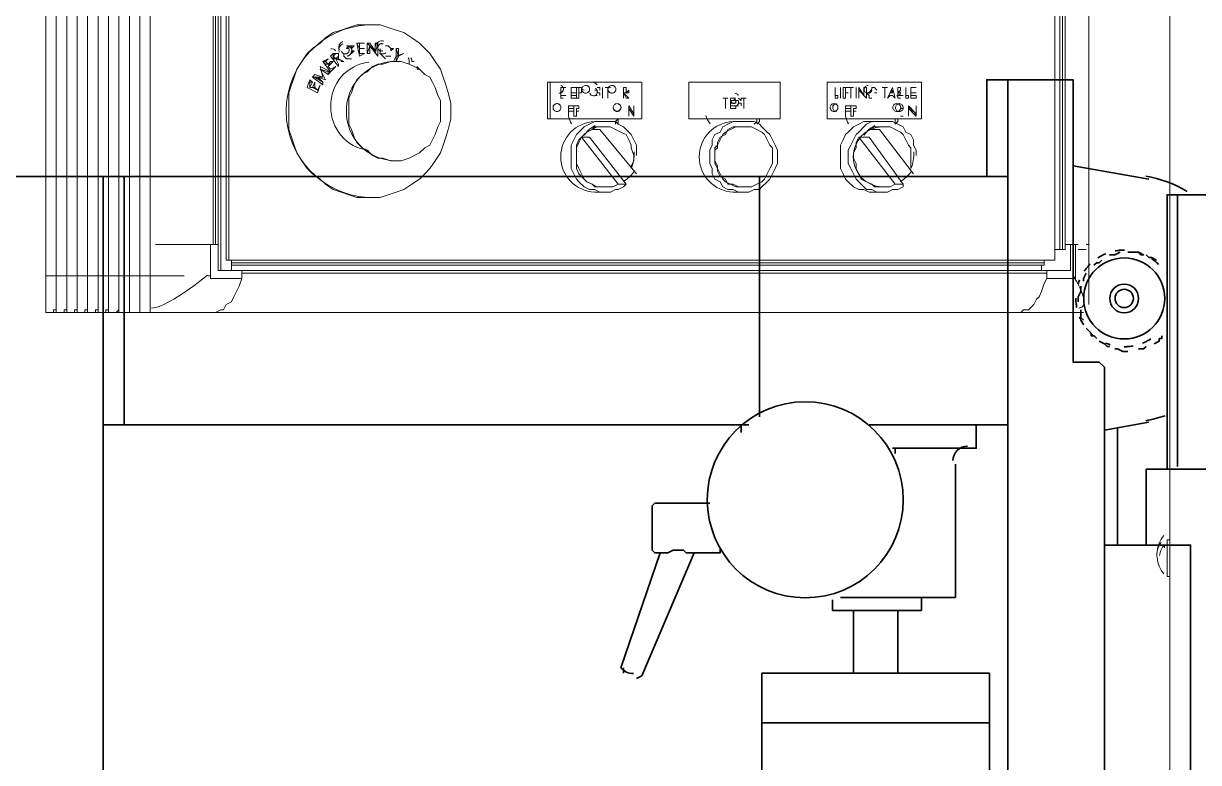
# Model space of a CAD drawing. Header units: millimetres. Extents: x 25096 to 30217, y 6541 to 10165.
# Drawn here: x 27558.5 to 27615.1, y 7006.6 to 7042.2 of the extents above; entities that cross this region are included whole.
import ezdxf

# ---------------------------------------------------------------- set-up
doc = ezdxf.new("R2010")
doc.units = ezdxf.units.MM
doc.layers.add('Equipment', color=123, linetype='Continuous')

# ---------------------------------------------------------------- blocks, each defined once
blk = doc.blocks.new('A$C970bf4b1')
at = {"layer": 'Equipment', "lineweight": 20}
for points in [[(-10795.73, 1837.48), (-10798.9, 1837.48), (-10798.9, 1811.02), (-10798.9, 1414.1), (-10798.9, 1386.58), (-10795.73, 1386.58)], [(-10376.58, 1389.75), (-10376.58, 1414.1), (-10376.58, 1811.02), (-10376.58, 1834.3)], [(-10724.81, 1814.19), (-10725.87, 1814.19), (-10725.87, 1407.75), (-10724.81, 1407.75)], [(-10798.9, 1812.08), (-10795.73, 1812.08), (-10794.67, 1812.08), (-10791.49, 1812.08), (-10790.43, 1812.08), (-10786.2, 1812.08), (-10781.97, 1812.08), (-10777.73, 1812.08), (-10773.5, 1812.08), (-10769.26, 1812.08), (-10765.03, 1812.08), (-10760.8, 1812.08), (-10756.56, 1812.08), (-10756.56, 1401.4), (-10755.5, 1401.4), (-10742.8, 1401.4)], [(-10794.67, 1812.08), (-10794.67, 1401.4), (-10791.49, 1401.4), (-10790.43, 1401.4)], [(-10790.43, 1812.08), (-10790.43, 1401.4), (-10786.2, 1401.4)], [(-10786.2, 1812.08), (-10786.2, 1401.4), (-10781.97, 1401.4)], [(-10781.97, 1812.08), (-10781.97, 1401.4), (-10777.73, 1401.4)], [(-10777.73, 1812.08), (-10777.73, 1401.4), (-10773.5, 1401.4)], [(-10773.5, 1812.08), (-10773.5, 1401.4), (-10769.26, 1401.4)], [(-10769.26, 1812.08), (-10769.26, 1401.4), (-10765.03, 1401.4)], [(-10765.03, 1812.08), (-10765.03, 1401.4), (-10760.8, 1401.4)], [(-10760.8, 1812.08), (-10760.8, 1401.4), (-10756.56, 1401.4)], [(-10730.1, 1414.1), (-10730.1, 1811.02), (-10730.1, 1414.1), (-10730.1, 1811.02)], [(-10727.98, 1403.51), (-10727.98, 1812.08), (-10729.04, 1812.08), (-10729.04, 1403.51)], [(-10388.22, 1812.08), (-10388.22, 1411.98), (-10388.22, 1812.08)], [(-10383.99, 1414.1), (-10386.1, 1414.1), (-10386.1, 1811.02), (-10383.99, 1811.02)], [(-10343.76, 1622.61), (-10343.76, 1136.78), (-10332.12, 1136.78), (-10327.89, 1136.78), (-9889.69, 1136.78)], [(-10677.18, 1494.54), (-10675.06, 1494.54), (-10674, 1494.54), (-10675.06, 1493.48), (-10676.12, 1494.54), (-10676.12, 1493.48), (-10677.18, 1493.48), (-10676.12, 1494.54), (-10675.06, 1494.54), (-10674, 1494.54)], [(-10676.12, 1494.54), (-10676.12, 1494.54)], [(-10669.77, 1493.48), (-10671.89, 1493.48), (-10672.94, 1495.6), (-10671.89, 1495.6)], [(-10670.83, 1495.6), (-10669.77, 1495.6), (-10672.94, 1495.6)], [(-10665.54, 1492.42), (-10668.71, 1495.6), (-10667.65, 1495.6)], [(-10667.65, 1494.54), (-10668.71, 1491.36)], [(-10665.54, 1495.6), (-10664.48, 1495.6), (-10665.54, 1491.36)], [(-10664.48, 1495.6), (-10664.48, 1495.6)], [(-10661.3, 1494.54), (-10661.3, 1494.54)], [(-10658.13, 1493.48), (-10659.18, 1493.48), (-10660.24, 1494.54), (-10661.3, 1494.54)], [(-10684.59, 1489.25), (-10686.7, 1488.19), (-10685.65, 1488.19)], [(-10684.59, 1489.25), (-10684.59, 1489.25)], [(-10680.35, 1489.25), (-10681.41, 1489.25), (-10680.35, 1490.31), (-10680.35, 1491.36), (-10680.35, 1490.31), (-10680.35, 1489.25), (-10678.24, 1488.19), (-10681.41, 1489.25), (-10680.35, 1487.13), (-10680.35, 1486.07), (-10683.53, 1490.31), (-10682.47, 1491.36), (-10681.41, 1491.36), (-10682.47, 1490.31), (-10682.47, 1491.36), (-10681.41, 1491.36), (-10680.35, 1491.36), (-10680.35, 1490.31), (-10681.41, 1489.25), (-10682.47, 1490.31), (-10682.47, 1489.25), (-10681.41, 1489.25), (-10680.35, 1487.13)], [(-10681.41, 1491.36), (-10681.41, 1491.36)], [(-10681.41, 1491.36), (-10681.41, 1491.36)], [(-10679.3, 1488.19), (-10678.24, 1488.19), (-10681.41, 1489.25)], [(-10680.35, 1491.36), (-10680.35, 1491.36)], [(-10678.24, 1491.36), (-10678.24, 1491.36)], [(-10676.12, 1490.31), (-10676.12, 1490.31)], [(-10674, 1492.42), (-10675.06, 1491.36)], [(-10674, 1492.42), (-10674, 1492.42)], [(-10671.89, 1491.36), (-10671.89, 1493.48)], [(-10669.77, 1491.36), (-10671.89, 1490.31)], [(-10669.77, 1493.48), (-10669.77, 1493.48)], [(-10669.77, 1491.36), (-10669.77, 1491.36)], [(-10661.3, 1489.25), (-10662.36, 1490.31), (-10663.42, 1491.36), (-10663.42, 1492.42), (-10663.42, 1493.48)], [(-10661.3, 1490.31), (-10661.3, 1490.31)], [(-10661.3, 1490.31), (-10661.3, 1490.31)], [(-10659.18, 1493.48), (-10659.18, 1493.48)], [(-10659.18, 1490.31), (-10659.18, 1490.31)], [(-10653.89, 1491.36), (-10657.07, 1490.31)], [(-10685.65, 1480.78), (-10687.76, 1485.01), (-10684.59, 1483.96), (-10683.53, 1483.96), (-10681.41, 1486.07)], [(-10687.76, 1485.01), (-10687.76, 1485.01)], [(-10686.7, 1488.19), (-10685.65, 1487.13), (-10684.59, 1487.13)], [(-10683.53, 1485.01), (-10684.59, 1486.07), (-10683.53, 1488.19), (-10682.47, 1488.19)], [(-10683.53, 1488.19), (-10683.53, 1488.19)], [(-10680.35, 1487.13), (-10680.35, 1487.13)], [(-10658.13, 1488.19), (-10658.13, 1488.19)], [(-10650.72, 1488.19), (-10650.72, 1488.19)], [(-10650.72, 1488.19), (-10650.72, 1488.19)], [(-10650.72, 1488.19), (-10650.72, 1488.19)], [(-10650.72, 1488.19), (-10650.72, 1488.19)], [(-10649.66, 1487.13), (-10649.66, 1487.13)], [(-10646.48, 1483.96), (-10648.6, 1486.07), (-10647.54, 1485.01), (-10648.6, 1485.01)], [(-10647.54, 1485.01), (-10648.6, 1486.07)], [(-10647.54, 1485.01), (-10647.54, 1485.01)], [(-10688.82, 1476.55), (-10690.94, 1477.61), (-10692, 1477.61), (-10692, 1479.72), (-10690.94, 1479.72)], [(-10692, 1479.72), (-10692, 1479.72)], [(-10686.7, 1481.84), (-10690.94, 1481.84)], [(-10689.88, 1479.72), (-10690.94, 1477.61), (-10689.88, 1477.61)], [(-10686.7, 1478.66), (-10686.7, 1479.72), (-10689.88, 1481.84), (-10688.82, 1481.84)], [(-10689.88, 1479.72), (-10689.88, 1479.72)], [(-10685.65, 1480.78), (-10685.65, 1480.78)], [(-10684.59, 1483.96), (-10684.59, 1482.9)], [(-10646.48, 1483.96), (-10646.48, 1483.96)], [(-10594.62, 1464.9), (-10557.57, 1464.9), (-10557.57, 1479.72), (-10594.62, 1479.72)], [(-10538.52, 1464.9), (-10538.52, 1479.72), (-10538.52, 1464.9)], [(-10538.52, 1479.72), (-10538.52, 1479.72)], [(-10538.52, 1464.9), (-10501.47, 1464.9), (-10501.47, 1479.72), (-10538.52, 1479.72)], [(-10482.42, 1464.9), (-10482.42, 1479.72), (-10482.42, 1464.9)], [(-10482.42, 1464.9), (-10444.32, 1464.9), (-10444.32, 1479.72), (-10482.42, 1479.72)], [(-10688.82, 1475.49), (-10687.76, 1478.66)], [(-10687.76, 1478.66), (-10687.76, 1478.66)], [(-10589.33, 1473.37), (-10590.38, 1473.37), (-10590.38, 1477.61), (-10589.33, 1477.61), (-10588.27, 1477.61), (-10589.33, 1477.61), (-10590.38, 1477.61)], [(-10590.38, 1474.43), (-10590.38, 1477.61), (-10590.38, 1474.43)], [(-10588.27, 1477.61), (-10588.27, 1477.61)], [(-10587.21, 1475.49), (-10587.21, 1475.49)], [(-10586.15, 1477.61), (-10586.15, 1475.49), (-10586.15, 1474.43)], [(-10586.15, 1475.49), (-10586.15, 1475.49)], [(-10582.98, 1475.49), (-10581.92, 1475.49), (-10582.98, 1475.49), (-10582.98, 1473.37), (-10584.03, 1473.37), (-10584.03, 1477.61), (-10582.98, 1477.61), (-10581.92, 1477.61), (-10582.98, 1477.61), (-10581.92, 1477.61), (-10581.92, 1476.55), (-10581.92, 1475.49), (-10582.98, 1475.49), (-10582.98, 1477.61), (-10582.98, 1475.49), (-10582.98, 1473.37)], [(-10584.03, 1477.61), (-10584.03, 1477.61)], [(-10584.03, 1475.49), (-10584.03, 1475.49)], [(-10582.98, 1475.49), (-10582.98, 1475.49)], [(-10582.98, 1475.49), (-10582.98, 1475.49)], [(-10581.92, 1477.61), (-10581.92, 1477.61)], [(-10581.92, 1476.55), (-10581.92, 1476.55)], [(-10581.92, 1476.55), (-10581.92, 1476.55)], [(-10580.86, 1475.49), (-10580.86, 1475.49)], [(-10578.74, 1477.61), (-10578.74, 1477.61)], [(-10576.62, 1476.55), (-10575.57, 1476.55), (-10575.57, 1475.49), (-10574.51, 1475.49), (-10574.51, 1474.43)], [(-10576.62, 1475.49), (-10576.62, 1475.49)], [(-10574.51, 1476.55), (-10574.51, 1477.61), (-10575.57, 1477.61)], [(-10575.57, 1477.61), (-10575.57, 1477.61)], [(-10575.57, 1476.55), (-10575.57, 1476.55)], [(-10574.51, 1476.55), (-10574.51, 1476.55)], [(-10574.51, 1476.55), (-10574.51, 1476.55)], [(-10573.45, 1477.61), (-10573.45, 1473.37), (-10573.45, 1477.61)], [(-10573.45, 1477.61), (-10573.45, 1473.37)], [(-10570.27, 1477.61), (-10570.27, 1477.61)], [(-10570.27, 1475.49), (-10570.27, 1475.49)], [(-10568.16, 1477.61), (-10568.16, 1477.61)], [(-10566.04, 1475.49), (-10566.04, 1475.49)], [(-10562.86, 1473.37), (-10564.98, 1475.49), (-10563.92, 1475.49), (-10562.86, 1476.55), (-10562.86, 1475.49), (-10563.92, 1475.49), (-10564.98, 1475.49), (-10562.86, 1473.37), (-10563.92, 1473.37), (-10564.98, 1475.49), (-10564.98, 1473.37), (-10564.98, 1477.61), (-10563.92, 1477.61), (-10564.98, 1477.61), (-10563.92, 1477.61), (-10563.92, 1476.55), (-10563.92, 1475.49), (-10564.98, 1475.49), (-10564.98, 1477.61), (-10564.98, 1475.49), (-10564.98, 1473.37)], [(-10564.98, 1475.49), (-10564.98, 1475.49)], [(-10564.98, 1475.49), (-10564.98, 1475.49)], [(-10563.92, 1477.61), (-10563.92, 1477.61)], [(-10563.92, 1476.55), (-10563.92, 1476.55)], [(-10563.92, 1476.55), (-10563.92, 1476.55)], [(-10562.86, 1476.55), (-10562.86, 1476.55)], [(-10479.25, 1474.43), (-10479.25, 1477.61)], [(-10477.13, 1477.61), (-10477.13, 1473.37), (-10477.13, 1477.61)], [(-10477.13, 1477.61), (-10477.13, 1473.37)], [(-10475.01, 1477.61), (-10475.01, 1475.49), (-10475.01, 1473.37)], [(-10475.01, 1477.61), (-10475.01, 1477.61)], [(-10475.01, 1475.49), (-10475.01, 1475.49)], [(-10473.95, 1477.61), (-10473.95, 1477.61)], [(-10473.95, 1475.49), (-10473.95, 1475.49)], [(-10472.9, 1477.61), (-10472.9, 1473.37)], [(-10471.84, 1477.61), (-10471.84, 1477.61)], [(-10470.78, 1477.61), (-10470.78, 1473.37), (-10470.78, 1477.61)], [(-10470.78, 1477.61), (-10470.78, 1473.37)], [(-10467.6, 1474.43), (-10469.72, 1477.61)], [(-10469.72, 1476.55), (-10469.72, 1473.37)], [(-10466.55, 1477.61), (-10466.55, 1473.37)], [(-10465.49, 1475.49), (-10465.49, 1475.49)], [(-10464.43, 1477.61), (-10464.43, 1477.61)], [(-10463.37, 1475.49), (-10462.31, 1475.49), (-10463.37, 1475.49)], [(-10462.31, 1476.55), (-10462.31, 1476.55)], [(-10459.14, 1477.61), (-10459.14, 1473.37)], [(-10458.08, 1477.61), (-10458.08, 1477.61)], [(-10457.02, 1475.49), (-10455.96, 1476.55), (-10457.02, 1475.49), (-10455.96, 1475.49), (-10455.96, 1476.55)], [(-10455.96, 1477.61), (-10454.9, 1473.37)], [(-10452.79, 1473.37), (-10453.84, 1473.37), (-10453.84, 1477.61), (-10452.79, 1477.61)], [(-10453.84, 1477.61), (-10453.84, 1477.61)], [(-10453.84, 1474.43), (-10453.84, 1475.49), (-10453.84, 1474.43)], [(-10452.79, 1476.55), (-10452.79, 1476.55)], [(-10452.79, 1476.55), (-10452.79, 1476.55)], [(-10452.79, 1475.49), (-10452.79, 1475.49)], [(-10451.73, 1476.55), (-10451.73, 1476.55)], [(-10450.67, 1474.43), (-10450.67, 1477.61)], [(-10448.55, 1474.43), (-10448.55, 1475.49), (-10448.55, 1477.61)], [(-10448.55, 1475.49), (-10448.55, 1475.49)], [(-10446.43, 1477.61), (-10446.43, 1477.61)], [(-10446.43, 1475.49), (-10446.43, 1475.49)], [(-10590.38, 1474.43), (-10589.33, 1474.43), (-10588.27, 1474.43)], [(-10585.09, 1470.2), (-10585.09, 1469.14)], [(-10584.03, 1474.43), (-10584.03, 1473.37)], [(-10582.98, 1470.2), (-10582.98, 1469.14)], [(-10578.74, 1474.43), (-10578.74, 1474.43)], [(-10574.51, 1474.43), (-10574.51, 1474.43)], [(-10573.45, 1473.37), (-10573.45, 1473.37)], [(-10568.16, 1474.43), (-10568.16, 1474.43)], [(-10560.75, 1467.02), (-10562.86, 1470.2)], [(-10560.75, 1470.2), (-10560.75, 1465.96)], [(-10523.7, 1473.37), (-10523.7, 1469.14)], [(-10522.64, 1473.37), (-10522.64, 1473.37)], [(-10521.59, 1471.25), (-10521.59, 1470.2)], [(-10519.47, 1473.37), (-10519.47, 1473.37)], [(-10519.47, 1472.31), (-10519.47, 1472.31)], [(-10517.35, 1472.31), (-10517.35, 1473.37), (-10517.35, 1472.31), (-10518.41, 1473.37)], [(-10518.41, 1473.37), (-10518.41, 1473.37)], [(-10518.41, 1472.31), (-10518.41, 1472.31)], [(-10518.41, 1472.31), (-10518.41, 1472.31)], [(-10518.41, 1472.31), (-10518.41, 1472.31)], [(-10518.41, 1472.31), (-10518.41, 1472.31)], [(-10517.35, 1473.37), (-10517.35, 1473.37)], [(-10517.35, 1470.2), (-10517.35, 1470.2)], [(-10516.29, 1473.37), (-10516.29, 1469.14)], [(-10515.23, 1473.37), (-10515.23, 1473.37)], [(-10478.19, 1474.43), (-10478.19, 1473.37)], [(-10477.13, 1473.37), (-10477.13, 1473.37)], [(-10472.9, 1470.2), (-10472.9, 1469.14)], [(-10470.78, 1473.37), (-10470.78, 1473.37)], [(-10470.78, 1470.2), (-10470.78, 1469.14)], [(-10464.43, 1474.43), (-10464.43, 1474.43)], [(-10457.02, 1474.43), (-10458.08, 1473.37)], [(-10452.79, 1474.43), (-10452.79, 1474.43)], [(-10452.79, 1474.43), (-10452.79, 1474.43)], [(-10451.73, 1474.43), (-10451.73, 1474.43)], [(-10449.61, 1474.43), (-10449.61, 1473.37)], [(-10449.61, 1470.2), (-10447.49, 1467.02), (-10446.43, 1467.02)], [(-10446.43, 1474.43), (-10446.43, 1473.37)], [(-10446.43, 1470.2), (-10446.43, 1465.96)], [(-10591.44, 1468.08), (-10591.44, 1468.08)], [(-10590.38, 1469.14), (-10590.38, 1469.14)], [(-10590.38, 1465.96), (-10590.38, 1465.96)], [(-10588.27, 1468.08), (-10588.27, 1468.08)], [(-10587.21, 1469.14), (-10587.21, 1469.14)], [(-10587.21, 1468.08), (-10587.21, 1468.08)], [(-10587.21, 1465.96), (-10587.21, 1465.96)], [(-10585.09, 1468.08), (-10585.09, 1468.08)], [(-10584.03, 1469.14), (-10584.03, 1468.08), (-10584.03, 1465.96)], [(-10582.98, 1468.08), (-10582.98, 1468.08)], [(-10566.04, 1469.14), (-10566.04, 1469.14)], [(-10566.04, 1465.96), (-10566.04, 1465.96)], [(-10563.92, 1468.08), (-10563.92, 1468.08)], [(-10562.86, 1469.14), (-10562.86, 1465.96)], [(-10479.25, 1468.08), (-10479.25, 1468.08)], [(-10478.19, 1469.14), (-10478.19, 1469.14)], [(-10478.19, 1465.96), (-10478.19, 1465.96)], [(-10476.07, 1468.08), (-10476.07, 1468.08)], [(-10475.01, 1468.08), (-10475.01, 1468.08)], [(-10475.01, 1465.96), (-10475.01, 1465.96)], [(-10472.9, 1468.08), (-10472.9, 1468.08)], [(-10471.84, 1465.96), (-10471.84, 1468.08), (-10471.84, 1469.14)], [(-10471.84, 1468.08), (-10471.84, 1468.08)], [(-10470.78, 1468.08), (-10470.78, 1468.08)], [(-10453.84, 1468.08), (-10453.84, 1468.08)], [(-10452.79, 1465.96), (-10451.73, 1465.96)], [(-10450.67, 1468.08), (-10450.67, 1468.08)], [(-10449.61, 1469.14), (-10449.61, 1465.96)], [(-10563.92, 1438.44), (-10564.98, 1437.38), (-10567.1, 1436.33), (-10568.16, 1436.33), (-10570.27, 1435.27), (-10572.39, 1435.27), (-10574.51, 1435.27), (-10576.62, 1436.33), (-10578.74, 1436.33), (-10580.86, 1437.38), (-10582.98, 1439.5), (-10584.03, 1440.56), (-10585.09, 1442.68), (-10586.15, 1444.79), (-10586.15, 1446.91), (-10586.15, 1450.09), (-10586.15, 1452.2), (-10586.15, 1454.32), (-10585.09, 1456.44), (-10584.03, 1458.55), (-10582.98, 1459.61), (-10580.86, 1461.73), (-10578.74, 1462.79), (-10576.62, 1463.85), (-10574.51, 1463.85), (-10572.39, 1463.85), (-10570.27, 1463.85), (-10568.16, 1463.85), (-10567.1, 1462.79), (-10564.98, 1461.73), (-10562.86, 1459.61), (-10561.81, 1458.55), (-10560.75, 1456.44), (-10559.69, 1454.32), (-10559.69, 1452.2), (-10559.69, 1450.09)], [(-10572.39, 1437.38), (-10574.51, 1437.38), (-10576.62, 1437.38), (-10577.68, 1438.44), (-10579.8, 1439.5), (-10580.86, 1440.56), (-10582.98, 1442.68), (-10584.03, 1444.79), (-10584.03, 1446.91), (-10584.03, 1449.03), (-10584.03, 1451.14), (-10584.03, 1453.26), (-10584.03, 1454.32), (-10582.98, 1456.44), (-10580.86, 1458.55), (-10579.8, 1459.61), (-10577.68, 1460.67), (-10576.62, 1461.73), (-10574.51, 1461.73), (-10572.39, 1461.73)], [(-10572.39, 1461.73), (-10572.39, 1461.73)], [(-10567.1, 1462.79), (-10567.1, 1463.85), (-10567.1, 1464.9), (-10568.16, 1463.85), (-10568.16, 1462.79)], [(-10516.29, 1437.38), (-10518.41, 1437.38), (-10519.47, 1437.38), (-10521.59, 1438.44), (-10523.7, 1439.5), (-10524.76, 1440.56), (-10525.82, 1442.68), (-10526.88, 1444.79), (-10527.94, 1446.91), (-10527.94, 1449.03), (-10527.94, 1451.14), (-10527.94, 1453.26), (-10526.88, 1454.32), (-10525.82, 1456.44), (-10524.76, 1458.55), (-10523.7, 1459.61), (-10521.59, 1460.67), (-10519.47, 1461.73), (-10518.41, 1461.73), (-10516.29, 1461.73)], [(-10516.29, 1461.73), (-10516.29, 1461.73)], [(-10512.06, 1462.79), (-10511, 1463.85), (-10511, 1464.9)], [(-10511, 1462.79), (-10509.94, 1463.85), (-10509.94, 1464.9)], [(-10460.19, 1463.85), (-10463.37, 1463.85), (-10465.49, 1463.85), (-10467.6, 1463.85), (-10469.72, 1462.79), (-10471.84, 1461.73), (-10473.95, 1459.61), (-10475.01, 1458.55), (-10476.07, 1456.44), (-10477.13, 1454.32), (-10477.13, 1452.2), (-10477.13, 1450.09), (-10477.13, 1446.91), (-10477.13, 1444.79), (-10476.07, 1442.68), (-10475.01, 1440.56), (-10473.95, 1439.5), (-10471.84, 1437.38), (-10469.72, 1436.33), (-10467.6, 1436.33), (-10465.49, 1435.27), (-10463.37, 1435.27), (-10460.19, 1435.27)], [(-10451.73, 1438.44), (-10451.73, 1437.38), (-10453.84, 1436.33), (-10455.96, 1436.33), (-10458.08, 1435.27), (-10460.19, 1435.27), (-10462.31, 1435.27), (-10464.43, 1436.33), (-10466.55, 1436.33), (-10467.6, 1437.38), (-10469.72, 1439.5), (-10470.78, 1440.56), (-10471.84, 1442.68), (-10472.9, 1444.79), (-10473.95, 1446.91), (-10473.95, 1450.09), (-10473.95, 1452.2), (-10472.9, 1454.32), (-10471.84, 1456.44), (-10470.78, 1458.55), (-10469.72, 1459.61), (-10467.6, 1461.73), (-10466.55, 1462.79), (-10464.43, 1463.85), (-10462.31, 1463.85), (-10460.19, 1463.85), (-10458.08, 1463.85), (-10455.96, 1463.85), (-10453.84, 1462.79), (-10451.73, 1461.73), (-10450.67, 1459.61), (-10448.55, 1458.55), (-10447.49, 1456.44), (-10447.49, 1454.32), (-10446.43, 1452.2), (-10446.43, 1450.09)], [(-10460.19, 1461.73), (-10460.19, 1461.73)], [(-10454.9, 1464.9), (-10454.9, 1463.85), (-10454.9, 1462.79), (-10453.84, 1463.85), (-10453.84, 1464.9)], [(-10581.92, 1457.49), (-10567.1, 1438.44)], [(-10469.72, 1457.49), (-10454.9, 1438.44)], [(-10658.13, 1447.97), (-10658.13, 1447.97)], [(-10572.39, 1437.38), (-10572.39, 1437.38)], [(-10516.29, 1437.38), (-10516.29, 1437.38)], [(-10460.19, 1437.38), (-10460.19, 1437.38)], [(-10794.67, 1414.1), (-10794.67, 1386.58), (-10791.49, 1386.58)], [(-10794.67, 1414.1), (-10794.67, 1414.1)], [(-10794.67, 1414.1), (-10794.67, 1414.1)], [(-10790.43, 1414.1), (-10790.43, 1386.58), (-10787.26, 1386.58)], [(-10790.43, 1414.1), (-10790.43, 1414.1)], [(-10790.43, 1414.1), (-10790.43, 1414.1)], [(-10786.2, 1414.1), (-10786.2, 1386.58), (-10783.02, 1386.58)], [(-10786.2, 1414.1), (-10786.2, 1414.1)], [(-10786.2, 1414.1), (-10786.2, 1414.1)], [(-10781.97, 1414.1), (-10781.97, 1386.58), (-10778.79, 1386.58)], [(-10781.97, 1414.1), (-10781.97, 1414.1)], [(-10781.97, 1414.1), (-10781.97, 1414.1)], [(-10777.73, 1414.1), (-10777.73, 1386.58), (-10774.56, 1386.58)], [(-10777.73, 1414.1), (-10777.73, 1414.1)], [(-10777.73, 1414.1), (-10777.73, 1414.1)], [(-10773.5, 1414.1), (-10773.5, 1386.58), (-10770.32, 1386.58)], [(-10773.5, 1414.1), (-10773.5, 1414.1)], [(-10773.5, 1414.1), (-10773.5, 1414.1)], [(-10769.26, 1414.1), (-10769.26, 1386.58), (-10765.03, 1386.58), (-10765.03, 1387.64)], [(-10769.26, 1414.1), (-10769.26, 1414.1)], [(-10769.26, 1414.1), (-10769.26, 1414.1)], [(-10765.03, 1414.1), (-10765.03, 1386.58), (-10760.8, 1386.58), (-10760.8, 1387.64)], [(-10765.03, 1414.1), (-10765.03, 1414.1)], [(-10765.03, 1414.1), (-10765.03, 1414.1)], [(-10760.8, 1414.1), (-10760.8, 1386.58), (-10756.56, 1386.58), (-10756.56, 1387.64)], [(-10760.8, 1414.1), (-10760.8, 1414.1)], [(-10760.8, 1414.1), (-10760.8, 1414.1)], [(-10756.56, 1414.1), (-10756.56, 1386.58), (-10754.45, 1386.58), (-10731.16, 1386.58)], [(-10756.56, 1414.1), (-10756.56, 1414.1)], [(-10756.56, 1414.1), (-10756.56, 1414.1)], [(-10754.45, 1414.1), (-10732.22, 1414.1), (-10732.22, 1400.34), (-10719.52, 1400.34), (-10720.57, 1397.16), (-10721.63, 1395.05), (-10722.69, 1392.93), (-10723.75, 1390.81), (-10725.87, 1389.75), (-10726.93, 1387.64), (-10727.98, 1387.64), (-10730.1, 1386.58), (-10754.45, 1386.58)], [(-10719.52, 1400.34), (-10719.52, 1403.51), (-10729.04, 1403.51), (-10729.04, 1414.1), (-10732.22, 1414.1)], [(-10393.51, 1400.34), (-10381.87, 1400.34), (-10381.87, 1414.1), (-10383.99, 1414.1), (-10383.99, 1403.51), (-10393.51, 1403.51)], [(-10387.16, 1414.1), (-10387.16, 1414.1)], [(-10381.87, 1414.1), (-10380.81, 1414.1)], [(-10377.64, 1414.1), (-10376.58, 1414.1)], [(-10390.34, 1411.98), (-10390.34, 1411.98)], [(-10388.22, 1411.98), (-10389.28, 1411.98), (-10390.34, 1411.98)], [(-10390.34, 1411.98), (-10390.34, 1411.98)], [(-10389.28, 1411.98), (-10389.28, 1411.98)], [(-10389.28, 1411.98), (-10389.28, 1411.98)], [(-10388.22, 1411.98), (-10388.22, 1411.98)], [(-10388.22, 1411.98), (-10388.22, 1411.98)], [(-10387.16, 1411.98), (-10387.16, 1411.98)], [(-10387.16, 1411.98), (-10387.16, 1411.98)], [(-10387.16, 1411.98), (-10387.16, 1411.98)], [(-10387.16, 1411.98), (-10387.16, 1411.98)], [(-10387.16, 1411.98), (-10387.16, 1411.98)], [(-10387.16, 1411.98), (-10387.16, 1411.98)], [(-10387.16, 1411.98), (-10387.16, 1411.98)], [(-10386.1, 1411.98), (-10386.1, 1411.98)], [(-10386.1, 1411.98), (-10386.1, 1411.98)], [(-10380.81, 1411.98), (-10380.81, 1411.98)], [(-10377.64, 1411.98), (-10380.81, 1411.98)], [(-10394.57, 1403.51), (-10723.75, 1403.51), (-10723.75, 1407.75), (-10723.75, 1406.69), (-10723.75, 1405.63), (-10394.57, 1405.63), (-10723.75, 1405.63)], [(-10394.57, 1405.63), (-10394.57, 1406.69), (-10723.75, 1406.69)], [(-10723.75, 1405.63), (-10723.75, 1405.63)], [(-10723.75, 1403.51), (-10395.63, 1403.51), (-10395.63, 1405.63)], [(-10394.57, 1406.69), (-10394.57, 1407.75)], [(-10394.57, 1407.75), (-10394.57, 1407.75)], [(-10394.57, 1406.69), (-10394.57, 1406.69)], [(-10394.57, 1405.63), (-10394.57, 1405.63)], [(-10394.57, 1405.63), (-10394.57, 1405.63)], [(-10798.9, 1401.4), (-10795.73, 1401.4), (-10794.67, 1401.4)], [(-10798.9, 1401.4), (-10798.9, 1401.4)], [(-10795.73, 1401.4), (-10795.73, 1401.4)], [(-10794.67, 1401.4), (-10794.67, 1401.4)], [(-10794.67, 1401.4), (-10794.67, 1401.4)], [(-10794.67, 1401.4), (-10794.67, 1401.4)], [(-10790.43, 1401.4), (-10790.43, 1401.4)], [(-10790.43, 1401.4), (-10790.43, 1401.4)], [(-10790.43, 1401.4), (-10790.43, 1401.4)], [(-10790.43, 1401.4), (-10790.43, 1401.4)], [(-10786.2, 1401.4), (-10786.2, 1401.4)], [(-10786.2, 1401.4), (-10786.2, 1401.4)], [(-10786.2, 1401.4), (-10786.2, 1401.4)], [(-10786.2, 1401.4), (-10786.2, 1401.4)], [(-10786.2, 1401.4), (-10786.2, 1401.4)], [(-10781.97, 1401.4), (-10781.97, 1401.4)], [(-10781.97, 1401.4), (-10781.97, 1401.4)], [(-10781.97, 1401.4), (-10781.97, 1401.4)], [(-10781.97, 1401.4), (-10781.97, 1401.4)], [(-10781.97, 1401.4), (-10781.97, 1401.4)], [(-10777.73, 1401.4), (-10777.73, 1401.4)], [(-10777.73, 1401.4), (-10777.73, 1401.4)], [(-10777.73, 1401.4), (-10777.73, 1401.4)], [(-10777.73, 1401.4), (-10777.73, 1401.4)], [(-10777.73, 1401.4), (-10777.73, 1401.4)], [(-10773.5, 1401.4), (-10773.5, 1401.4)], [(-10773.5, 1401.4), (-10773.5, 1401.4)], [(-10773.5, 1401.4), (-10773.5, 1401.4)], [(-10773.5, 1401.4), (-10773.5, 1401.4)], [(-10773.5, 1401.4), (-10773.5, 1401.4)], [(-10769.26, 1401.4), (-10769.26, 1401.4)], [(-10769.26, 1401.4), (-10769.26, 1401.4)], [(-10769.26, 1401.4), (-10769.26, 1401.4)], [(-10769.26, 1401.4), (-10769.26, 1401.4)], [(-10769.26, 1401.4), (-10769.26, 1401.4)], [(-10765.03, 1401.4), (-10765.03, 1401.4)], [(-10765.03, 1401.4), (-10765.03, 1401.4)], [(-10765.03, 1401.4), (-10765.03, 1401.4)], [(-10765.03, 1401.4), (-10765.03, 1401.4)], [(-10765.03, 1401.4), (-10765.03, 1401.4)], [(-10760.8, 1401.4), (-10760.8, 1401.4)], [(-10760.8, 1401.4), (-10760.8, 1401.4)], [(-10760.8, 1401.4), (-10760.8, 1401.4)], [(-10760.8, 1401.4), (-10760.8, 1401.4)], [(-10760.8, 1401.4), (-10760.8, 1401.4)], [(-10756.56, 1401.4), (-10756.56, 1401.4)], [(-10756.56, 1401.4), (-10756.56, 1401.4)], [(-10756.56, 1401.4), (-10756.56, 1401.4)], [(-10756.56, 1401.4), (-10756.56, 1401.4)], [(-10756.56, 1401.4), (-10756.56, 1401.4)], [(-10733.28, 1401.4), (-10732.22, 1401.4)], [(-10730.1, 1386.58), (-10404.1, 1386.58), (-10403.04, 1387.64), (-10400.92, 1387.64), (-10399.86, 1388.69), (-10398.8, 1389.75), (-10397.75, 1391.87), (-10396.69, 1392.93), (-10395.63, 1395.05), (-10394.57, 1398.22), (-10393.51, 1400.34), (-10393.51, 1403.51), (-10395.63, 1403.51)], [(-10723.75, 1403.51), (-10723.75, 1403.51)], [(-10723.75, 1403.51), (-10723.75, 1403.51)], [(-10395.63, 1402.45), (-10719.52, 1402.45), (-10393.51, 1402.45)], [(-10394.57, 1403.51), (-10394.57, 1403.51)], [(-10394.57, 1403.51), (-10394.57, 1403.51)], [(-10794.67, 1387.64), (-10795.73, 1387.64), (-10795.73, 1386.58), (-10794.67, 1386.58)], [(-10794.67, 1386.58), (-10794.67, 1386.58)], [(-10790.43, 1387.64), (-10791.49, 1387.64), (-10791.49, 1386.58), (-10790.43, 1386.58)], [(-10790.43, 1386.58), (-10790.43, 1386.58)], [(-10786.2, 1387.64), (-10787.26, 1387.64), (-10787.26, 1386.58), (-10786.2, 1386.58)], [(-10786.2, 1386.58), (-10786.2, 1386.58)], [(-10781.97, 1387.64), (-10783.02, 1387.64), (-10783.02, 1386.58), (-10781.97, 1386.58)], [(-10781.97, 1386.58), (-10781.97, 1386.58)], [(-10777.73, 1387.64), (-10778.79, 1387.64), (-10778.79, 1386.58), (-10777.73, 1386.58)], [(-10777.73, 1386.58), (-10777.73, 1386.58)], [(-10773.5, 1387.64), (-10774.56, 1387.64), (-10774.56, 1386.58), (-10773.5, 1386.58)], [(-10773.5, 1386.58), (-10773.5, 1386.58)], [(-10769.26, 1387.64), (-10770.32, 1386.58), (-10769.26, 1386.58)], [(-10769.26, 1386.58), (-10769.26, 1386.58)], [(-10765.03, 1386.58), (-10765.03, 1386.58)], [(-10760.8, 1386.58), (-10760.8, 1386.58)], [(-10756.56, 1386.58), (-10756.56, 1386.58)], [(-10754.45, 1386.58), (-10754.45, 1386.58)], [(-10730.1, 1386.58), (-10730.1, 1386.58)], [(-10404.1, 1386.58), (-10378.69, 1386.58)], [(-10378.69, 1386.58), (-10378.69, 1386.58)], [(-10378.69, 1386.58), (-10378.69, 1386.58)], [(-10343.76, 1294.49), (-10344.82, 1294.49), (-10344.82, 1292.38), (-10344.82, 1279.67), (-10343.76, 1279.67)]]:
    blk.add_lwpolyline(points, dxfattribs=at)
for points in [[(-10390.34, 1407.75), (-10724.81, 1407.75), (-10724.81, 1814.19), (-10390.34, 1814.19)], [(-10731.16, 1414.1), (-10731.16, 1811.02)], [(-10387.16, 1812.08), (-10386.1, 1812.08), (-10386.1, 1411.98), (-10387.16, 1411.98), (-10388.22, 1411.98), (-10388.22, 1812.08)], [(-10387.16, 1411.98), (-10387.16, 1812.08), (-10387.16, 1411.98), (-10387.16, 1812.08)], [(-10700.46, 1468.08), (-10700.46, 1471.25), (-10700.46, 1475.49), (-10699.41, 1478.66), (-10698.35, 1481.84), (-10697.29, 1485.01), (-10695.17, 1488.19), (-10693.06, 1491.36), (-10690.94, 1493.48), (-10687.76, 1495.6), (-10685.65, 1497.72), (-10682.47, 1499.83), (-10679.3, 1500.89), (-10676.12, 1501.95), (-10672.94, 1503.01), (-10669.77, 1503.01), (-10666.59, 1503.01), (-10663.42, 1503.01), (-10660.24, 1501.95), (-10657.07, 1500.89), (-10653.89, 1499.83), (-10650.72, 1497.72), (-10647.54, 1495.6), (-10645.42, 1493.48), (-10643.31, 1491.36), (-10641.19, 1488.19), (-10639.07, 1485.01), (-10638.02, 1481.84), (-10636.96, 1478.66), (-10635.9, 1475.49), (-10634.84, 1471.25), (-10634.84, 1468.08), (-10634.84, 1464.9), (-10635.9, 1460.67), (-10636.96, 1457.49), (-10638.02, 1454.32), (-10639.07, 1451.14), (-10641.19, 1447.97), (-10643.31, 1444.79), (-10645.42, 1442.68), (-10647.54, 1440.56), (-10650.72, 1438.44), (-10653.89, 1436.33), (-10657.07, 1435.27), (-10660.24, 1434.21), (-10663.42, 1433.15), (-10666.59, 1433.15), (-10669.77, 1433.15), (-10672.94, 1433.15), (-10676.12, 1434.21), (-10679.3, 1435.27), (-10682.47, 1436.33), (-10685.65, 1438.44), (-10687.76, 1440.56), (-10690.94, 1442.68), (-10693.06, 1444.79), (-10695.17, 1447.97), (-10697.29, 1451.14), (-10698.35, 1454.32), (-10699.41, 1457.49), (-10700.46, 1460.67), (-10700.46, 1464.9)], [(-10671.89, 1490.31), (-10669.77, 1491.36), (-10671.89, 1491.36), (-10671.89, 1493.48), (-10669.77, 1493.48), (-10671.89, 1493.48), (-10671.89, 1495.6), (-10669.77, 1495.6), (-10672.94, 1495.6)], [(-10667.65, 1491.36), (-10668.71, 1491.36), (-10668.71, 1495.6), (-10667.65, 1495.6), (-10665.54, 1492.42), (-10665.54, 1495.6), (-10664.48, 1495.6), (-10664.48, 1490.31), (-10667.65, 1494.54)], [(-10658.13, 1493.48), (-10659.18, 1492.42), (-10659.18, 1493.48), (-10660.24, 1494.54), (-10659.18, 1493.48)], [(-10683.53, 1483.96), (-10681.41, 1486.07), (-10683.53, 1485.01), (-10684.59, 1486.07), (-10682.47, 1488.19), (-10683.53, 1488.19), (-10684.59, 1487.13), (-10685.65, 1488.19), (-10684.59, 1489.25), (-10686.7, 1488.19)], [(-10675.06, 1491.36), (-10675.06, 1492.42), (-10674, 1492.42)], [(-10659.18, 1490.31), (-10660.24, 1490.31), (-10661.3, 1490.31), (-10660.24, 1490.31)], [(-10686.7, 1479.72), (-10686.7, 1478.66), (-10690.94, 1481.84), (-10689.88, 1482.9), (-10686.7, 1481.84), (-10687.76, 1486.07), (-10683.53, 1483.96), (-10684.59, 1482.9), (-10687.76, 1485.01), (-10685.65, 1480.78), (-10688.82, 1481.84)], [(-10676.12, 1468.08), (-10676.12, 1471.25), (-10676.12, 1473.37), (-10675.06, 1475.49), (-10674, 1478.66), (-10672.94, 1480.78), (-10670.83, 1482.9), (-10668.71, 1483.96), (-10666.59, 1486.07), (-10664.48, 1487.13), (-10662.36, 1487.13), (-10659.18, 1488.19), (-10657.07, 1488.19), (-10654.95, 1488.19), (-10651.78, 1487.13), (-10649.66, 1486.07), (-10647.54, 1485.01), (-10645.42, 1482.9), (-10643.31, 1481.84), (-10642.25, 1479.72), (-10641.19, 1477.61), (-10640.13, 1474.43), (-10639.07, 1472.31), (-10639.07, 1469.14), (-10639.07, 1467.02), (-10639.07, 1463.85), (-10640.13, 1461.73), (-10641.19, 1458.55), (-10642.25, 1456.44), (-10643.31, 1454.32), (-10645.42, 1453.26), (-10647.54, 1451.14), (-10649.66, 1450.09), (-10651.78, 1449.03), (-10654.95, 1447.97), (-10657.07, 1447.97), (-10659.18, 1447.97), (-10662.36, 1449.03), (-10664.48, 1449.03), (-10666.59, 1450.09), (-10668.71, 1452.2), (-10670.83, 1453.26), (-10672.94, 1455.38), (-10674, 1457.49), (-10675.06, 1460.67), (-10676.12, 1462.79), (-10676.12, 1465.96)], [(-10651.78, 1487.13), (-10651.78, 1488.19)], [(-10688.82, 1475.49), (-10687.76, 1478.66), (-10688.82, 1476.55), (-10689.88, 1477.61), (-10689.88, 1479.72), (-10690.94, 1477.61), (-10692, 1477.61), (-10690.94, 1479.72), (-10692, 1480.78), (-10693.06, 1477.61)], [(-10595.68, 1479.72), (-10594.62, 1479.72), (-10594.62, 1464.9), (-10595.68, 1464.9)], [(-10586.15, 1473.37), (-10586.15, 1477.61), (-10584.03, 1477.61), (-10586.15, 1477.61), (-10586.15, 1475.49), (-10584.03, 1475.49), (-10586.15, 1475.49), (-10586.15, 1474.43), (-10584.03, 1474.43), (-10584.03, 1473.37)], [(-10575.57, 1476.55), (-10575.57, 1475.49)], [(-10571.33, 1477.61), (-10571.33, 1473.37), (-10571.33, 1477.61), (-10570.27, 1477.61), (-10572.39, 1477.61)], [(-10479.25, 1473.37), (-10479.25, 1477.61), (-10479.25, 1474.43), (-10478.19, 1474.43), (-10478.19, 1473.37)], [(-10476.07, 1473.37), (-10476.07, 1477.61), (-10473.95, 1477.61), (-10475.01, 1477.61), (-10475.01, 1475.49), (-10473.95, 1475.49), (-10475.01, 1475.49), (-10475.01, 1473.37)], [(-10472.9, 1477.61), (-10472.9, 1473.37), (-10472.9, 1477.61), (-10471.84, 1477.61), (-10473.95, 1477.61)], [(-10469.72, 1473.37), (-10469.72, 1477.61), (-10467.6, 1474.43), (-10467.6, 1477.61), (-10466.55, 1477.61), (-10466.55, 1473.37), (-10469.72, 1476.55)], [(-10462.31, 1476.55), (-10463.37, 1477.61), (-10464.43, 1477.61), (-10463.37, 1477.61)], [(-10459.14, 1477.61), (-10459.14, 1473.37), (-10459.14, 1477.61), (-10458.08, 1477.61), (-10460.19, 1477.61)], [(-10455.96, 1477.61), (-10458.08, 1473.37), (-10457.02, 1474.43), (-10455.96, 1474.43), (-10454.9, 1473.37)], [(-10450.67, 1473.37), (-10450.67, 1477.61), (-10450.67, 1474.43), (-10449.61, 1474.43), (-10449.61, 1473.37)], [(-10448.55, 1473.37), (-10448.55, 1477.61), (-10446.43, 1477.61), (-10448.55, 1477.61), (-10448.55, 1475.49), (-10446.43, 1475.49), (-10448.55, 1475.49), (-10448.55, 1474.43), (-10446.43, 1474.43), (-10446.43, 1473.37)], [(-10587.21, 1470.2), (-10585.09, 1470.2), (-10585.09, 1469.14), (-10587.21, 1469.14), (-10587.21, 1468.08), (-10585.09, 1468.08), (-10587.21, 1468.08), (-10587.21, 1465.96)], [(-10585.09, 1465.96), (-10585.09, 1470.2), (-10582.98, 1470.2), (-10582.98, 1469.14), (-10584.03, 1469.14), (-10584.03, 1468.08), (-10582.98, 1468.08), (-10584.03, 1468.08), (-10584.03, 1465.96)], [(-10576.62, 1474.43), (-10575.57, 1474.43)], [(-10562.86, 1465.96), (-10562.86, 1470.2), (-10560.75, 1467.02), (-10560.75, 1470.2), (-10560.75, 1465.96), (-10562.86, 1469.14)], [(-10523.7, 1473.37), (-10523.7, 1469.14), (-10523.7, 1473.37), (-10522.64, 1473.37), (-10524.76, 1473.37)], [(-10521.59, 1469.14), (-10521.59, 1473.37), (-10519.47, 1473.37), (-10521.59, 1473.37), (-10521.59, 1472.31), (-10519.47, 1472.31), (-10519.47, 1471.25), (-10521.59, 1471.25), (-10521.59, 1470.2), (-10519.47, 1470.2), (-10519.47, 1469.14)], [(-10516.29, 1473.37), (-10516.29, 1469.14), (-10516.29, 1473.37), (-10515.23, 1473.37), (-10517.35, 1473.37)], [(-10475.01, 1470.2), (-10472.9, 1470.2), (-10472.9, 1469.14), (-10475.01, 1469.14), (-10475.01, 1468.08), (-10472.9, 1468.08), (-10475.01, 1468.08), (-10475.01, 1465.96)], [(-10472.9, 1465.96), (-10472.9, 1470.2), (-10470.78, 1470.2), (-10470.78, 1469.14), (-10471.84, 1469.14), (-10471.84, 1468.08), (-10470.78, 1468.08), (-10471.84, 1468.08), (-10471.84, 1465.96)], [(-10449.61, 1465.96), (-10449.61, 1470.2), (-10446.43, 1467.02), (-10446.43, 1470.2), (-10446.43, 1465.96), (-10449.61, 1469.14)], [(-10502.53, 1450.09), (-10502.53, 1446.91), (-10503.59, 1444.79), (-10504.65, 1442.68), (-10505.71, 1440.56), (-10506.77, 1439.5), (-10508.88, 1437.38), (-10509.94, 1436.33), (-10512.06, 1436.33), (-10514.18, 1435.27), (-10516.29, 1435.27), (-10518.41, 1435.27), (-10520.53, 1436.33), (-10522.64, 1436.33), (-10524.76, 1437.38), (-10525.82, 1439.5), (-10527.94, 1440.56), (-10528.99, 1442.68), (-10528.99, 1444.79), (-10530.05, 1446.91), (-10530.05, 1450.09), (-10530.05, 1452.2), (-10528.99, 1454.32), (-10528.99, 1456.44), (-10527.94, 1458.55), (-10525.82, 1459.61), (-10524.76, 1461.73), (-10522.64, 1462.79), (-10520.53, 1463.85), (-10518.41, 1463.85), (-10516.29, 1463.85), (-10514.18, 1463.85), (-10512.06, 1463.85), (-10509.94, 1462.79), (-10508.88, 1461.73), (-10506.77, 1459.61), (-10505.71, 1458.55), (-10504.65, 1456.44), (-10503.59, 1454.32), (-10502.53, 1452.2)], [(-10527.94, 1450.09), (-10527.94, 1447.97), (-10526.88, 1445.85), (-10526.88, 1443.73), (-10525.82, 1441.62), (-10523.7, 1440.56), (-10522.64, 1438.44), (-10520.53, 1438.44), (-10518.41, 1437.38), (-10516.29, 1437.38), (-10515.23, 1437.38), (-10513.12, 1437.38), (-10511, 1438.44), (-10508.88, 1439.5), (-10507.83, 1440.56), (-10506.77, 1442.68), (-10505.71, 1444.79), (-10504.65, 1446.91), (-10504.65, 1449.03), (-10504.65, 1451.14), (-10504.65, 1453.26), (-10505.71, 1454.32), (-10506.77, 1456.44), (-10507.83, 1458.55), (-10508.88, 1459.61), (-10511, 1460.67), (-10513.12, 1461.73), (-10515.23, 1461.73), (-10516.29, 1461.73), (-10518.41, 1461.73), (-10520.53, 1461.73), (-10522.64, 1460.67), (-10523.7, 1458.55), (-10525.82, 1457.49), (-10526.88, 1455.38), (-10526.88, 1453.26), (-10527.94, 1452.2)], [(-10563.92, 1438.44), (-10578.74, 1457.49), (-10581.92, 1457.49), (-10582.98, 1455.38), (-10584.03, 1453.26), (-10584.03, 1451.14), (-10584.03, 1449.03), (-10584.03, 1446.91), (-10582.98, 1444.79), (-10581.92, 1442.68), (-10580.86, 1440.56), (-10579.8, 1439.5), (-10577.68, 1438.44), (-10575.57, 1437.38), (-10573.45, 1437.38), (-10571.33, 1437.38), (-10569.22, 1437.38), (-10567.1, 1438.44)], [(-10451.73, 1438.44), (-10465.49, 1457.49), (-10469.72, 1457.49), (-10470.78, 1455.38), (-10470.78, 1453.26), (-10471.84, 1451.14), (-10471.84, 1449.03), (-10470.78, 1446.91), (-10470.78, 1444.79), (-10469.72, 1442.68), (-10468.66, 1440.56), (-10466.55, 1439.5), (-10464.43, 1438.44), (-10463.37, 1437.38), (-10461.25, 1437.38), (-10459.14, 1437.38), (-10457.02, 1437.38), (-10454.9, 1438.44)]]:
    blk.add_lwpolyline(points, close=True, dxfattribs=at)
for points in [[(-10667.65, 1503.01), (-10668.71, 1503.01, 0.939394), (-10668.71, 1433.15), (-10667.65, 1433.15)], [(-10675.06, 1494.54), (-10675.06, 1493.48, -0.433216), (-10676.74, 1490.3, 0.433216), (-10675.21, 1493.84)], [(-10663.28, 1492.33, -0.416995), (-10664.38, 1494.13, -0.384805), (-10662.33, 1495.36, 0.43706), (-10664.33, 1494.32, 0.416995), (-10663.42, 1492.42), (-10662.36, 1492.42)], [(-10676.12, 1489.25), (-10675.06, 1489.25), (-10676.12, 1489.25), (-10677.18, 1489.25), (-10678.24, 1490.31), (-10678.24, 1491.36, -0.32961), (-10679.14, 1492.29, 0.432728), (-10677.02, 1491.32, 0.375425), (-10676.08, 1493.11)], [(-10658.13, 1447.97, -0.947368), (-10658.13, 1488.19), (-10657.07, 1490.31), (-10657.07, 1493.48), (-10656.01, 1493.48), (-10656.01, 1490.31), (-10653.89, 1491.36), (-10656.01, 1490.31), (-10657.07, 1488.19), (-10657.07, 1490.31), (-10656.01, 1490.31), (-10657.07, 1493.48), (-10656.01, 1493.48)], [(-10663.71, 1491.35, 0.251175), (-10661.24, 1491.72, -0.210679), (-10662.99, 1491.21)], [(-10651.78, 1487.13), (-10651.78, 1488.19, 0.249166), (-10652.1, 1489.61, -0.249166), (-10651.75, 1488.16)], [(-10651.04, 1489.61, -0.26347), (-10650.72, 1488.19), (-10649.66, 1488.19)], [(-10668.07, 1487.9, 0.388305), (-10683.45, 1470.03, 0.385165), (-10668.17, 1452.17)], [(-10590.31, 1478.41, -0.341216), (-10589.26, 1476.76, 0.325631), (-10590.21, 1478.37, -0.325631), (-10589.26, 1477.05, -0.338672), (-10590.97, 1475.33, 0.469946), (-10589.33, 1477.61), (-10588.27, 1477.61)], [(-10580.86, 1476.55), (-10581.84, 1476.95, 0.421078), (-10580.26, 1475.32, 0.422663), (-10578.67, 1476.98, 0.424243), (-10580.24, 1478.49, -0.424243), (-10578.67, 1476.84, 0.418404), (-10580.24, 1478.49, 0.419303), (-10581.84, 1476.83, -0.416551), (-10580.28, 1478.49, 0.416551), (-10581.84, 1476.86, 0.419641), (-10580.28, 1475.32, -0.421078), (-10581.84, 1476.95)], [(-10578.59, 1475.36, 0.310851), (-10577.08, 1474.26, 0.415932), (-10575.5, 1476, 0.25776), (-10576.37, 1477.27, -0.25776), (-10575.5, 1476, -0.415932), (-10577.08, 1474.26)], [(-10571.25, 1476.95, 0.421078), (-10569.67, 1475.32, -0.421078), (-10571.25, 1476.86, -0.416551), (-10569.7, 1478.49, 0.416551), (-10571.25, 1476.83, -0.419303), (-10569.65, 1478.49, -0.424243), (-10568.08, 1476.98, -0.422663), (-10569.69, 1475.32, -0.419641), (-10571.33, 1477.61), (-10571.33, 1473.37)], [(-10568.08, 1476.98, -0.422663), (-10569.67, 1475.32, 0.423654), (-10568.08, 1476.88, 0.418404), (-10569.66, 1478.49, -0.424243), (-10568.08, 1476.98)], [(-10465.94, 1478.49, 0.413314), (-10467.52, 1476.84, -0.426202), (-10465.94, 1478.49, 0.413314), (-10467.52, 1476.88, 0.416208), (-10466.02, 1475.32, 0.388966), (-10464.36, 1476.69, -0.450005), (-10465.95, 1475.32, -0.416208), (-10467.52, 1476.88)], [(-10464.43, 1473.37), (-10465.49, 1473.37), (-10465.49, 1474.43), (-10466.55, 1475.49, 0.450005), (-10464.43, 1477.61), (-10463.37, 1477.61), (-10462.31, 1476.55)], [(-10451.73, 1474.43), (-10452.79, 1474.43), (-10453.84, 1474.43, 0.434694), (-10452.79, 1475.49), (-10453.84, 1475.49), (-10453.84, 1477.61), (-10453.84, 1475.49), (-10452.79, 1476.55), (-10452.79, 1477.61), (-10453.84, 1477.61)], [(-10520, 1471.09, -0.310851), (-10521.59, 1472.31), (-10521.59, 1473.37)], [(-10519.4, 1471.77, 0.25776), (-10520.26, 1473.04, -0.25776), (-10519.47, 1471.25), (-10519.47, 1472.31), (-10518.41, 1472.31), (-10518.41, 1471.25), (-10517.35, 1471.25), (-10517.35, 1470.2)], [(-10519.92, 1470.03, 0.415931), (-10518.33, 1471.63, -0.415931), (-10519.47, 1470.2), (-10518.41, 1470.2), (-10519.47, 1470.2), (-10519.47, 1469.14)], [(-10479.67, 1467.91, 0.422663), (-10478.11, 1469.55, -0.423654), (-10479.7, 1467.91, -0.421078), (-10481.28, 1469.54, 0.421078), (-10479.67, 1467.91, 0.422663), (-10478.11, 1469.57, 0.424243), (-10479.68, 1471.09, -0.418404), (-10478.11, 1469.47, 0.424243), (-10479.68, 1471.09, 0.416551), (-10481.28, 1469.46)], [(-10480.22, 1469.46, -0.416551), (-10478.69, 1471.09, 0.419303), (-10480.22, 1469.42, 0.419641), (-10478.66, 1467.91)], [(-10454.28, 1471.09, -0.424243), (-10452.7, 1469.43, 0.424243), (-10454.32, 1471.09, 0.416551), (-10455.88, 1469.54, 0.421078), (-10454.26, 1467.91, 0.422663), (-10452.79, 1469.14), (-10451.73, 1469.14, 0.418404), (-10453.22, 1471.09)], [(-10454.82, 1469.46, -0.416551), (-10453.28, 1471.09, 0.419303), (-10454.82, 1469.42, 0.419641), (-10453.26, 1467.91, -0.421078), (-10454.82, 1469.46)], [(-10587.21, 1469.14), (-10587.21, 1468.08), (-10587.21, 1465.96, 0.085799), (-10586, 1462.87)], [(-10473.8, 1462.87, -0.085799), (-10475.01, 1465.96), (-10475.01, 1468.08), (-10475.01, 1469.14)], [(-10572.39, 1463.85), (-10576.62, 1463.85, 0.963649), (-10576.62, 1435.27), (-10572.39, 1435.27)], [(-10559.69, 1442.68), (-10574.51, 1460.67), (-10577.68, 1460.67), (-10575.57, 1461.73), (-10573.45, 1461.73), (-10571.33, 1461.73), (-10570.27, 1461.73), (-10568.16, 1460.67), (-10566.04, 1459.61), (-10563.92, 1458.55), (-10562.86, 1456.44), (-10561.81, 1454.32), (-10561.81, 1453.26), (-10560.75, 1450.09), (-10560.75, 1447.97), (-10561.81, 1445.85), (-10561.81, 1444.79, 0.107212), (-10560.67, 1451.52)], [(-10516.29, 1463.85), (-10520.53, 1463.85, 0.963649), (-10520.53, 1435.27), (-10516.29, 1435.27)], [(-10447.49, 1442.68), (-10461.25, 1460.67), (-10465.49, 1460.67), (-10463.37, 1461.73), (-10461.25, 1461.73), (-10459.14, 1461.73), (-10457.02, 1461.73), (-10454.9, 1460.67), (-10452.79, 1459.61), (-10451.73, 1458.55), (-10450.67, 1456.44), (-10449.61, 1454.32), (-10448.55, 1453.26), (-10448.55, 1450.09), (-10448.55, 1447.97), (-10448.55, 1445.85), (-10448.55, 1444.79, 0.107212), (-10447.41, 1451.52)], [(-10347.29, 1293.38, 0.189733), (-10348.91, 1287.28, 0.148852), (-10346.18, 1280.74)], [(-10345.88, 1291.32), (-10345.88, 1292.38, 0.182763), (-10347.9, 1288.09)]]:
    blk.add_lwpolyline(points, format="xyb", dxfattribs=at)
for points in [[(-10678.61, 1495.25, 0.397993), (-10680.14, 1491.95, -0.397993)], [(-10575.64, 1478.65, 0.273126), (-10576.98, 1479.55, -0.273126)], [(-10518.48, 1474.41, 0.273126), (-10519.82, 1475.32, -0.273126)], [(-10591.87, 1467.91, 0.422663), (-10590.31, 1469.57, 0.424243), (-10591.88, 1471.09, 0.419303), (-10593.48, 1469.42, 0.419641)], [(-10569.14, 1469.42, -0.419303), (-10567.54, 1471.09, -0.424243), (-10565.96, 1469.57, -0.422663), (-10568.16, 1468.08), (-10567.1, 1468.08, -0.419641)]]:
    blk.add_lwpolyline(points, format="xyb", close=True, dxfattribs=at)
at = {"layer": 'Equipment', "lineweight": 35}
for points in [[(-10409.39, 1478.66), (-10409.39, 1480.78), (-10417.86, 1480.78), (-10417.86, 1478.66), (-10417.86, 1441.62), (-10409.39, 1441.62)], [(-10775.61, 851), (-10775.61, 1441.62), (-10834.89, 1441.62), (-10834.89, 851)], [(-10508.88, 1240.51), (-10508.88, 1220.4), (-10506.77, 1220.4), (-10418.91, 1220.4), (-10416.8, 1220.4), (-10416.8, 1240.51), (-10418.91, 1240.51), (-10506.77, 1240.51)]]:
    blk.add_lwpolyline(points, close=True, dxfattribs=at)
for points in [[(-10409.39, 1480.78), (-10382.93, 1480.78), (-10382.93, 1478.66), (-10382.93, 1366.47), (-10372.34, 1366.47), (-10370.23, 1364.35), (-10370.23, 871.11)], [(-10352.23, 1440.56), (-10382.93, 1445.85)], [(-10415.74, 1441.62), (-10775.61, 1441.62), (-10775.61, 1341.06), (-10767.15, 1341.06), (-10767.15, 1345.3), (-10767.15, 1441.62)], [(-10775.61, 1441.62), (-10767.15, 1441.62), (-10767.15, 1437.38)], [(-10509.94, 1441.62), (-10509.94, 1347.41), (-10509.94, 1344.24)], [(-10409.39, 1441.62), (-10409.39, 1435.27), (-10409.39, 1347.41), (-10409.39, 1341.06), (-10409.39, 1302.96), (-10409.39, 1300.84), (-10409.39, 871.11)], [(-10328.95, 1323.07), (-10330, 1323.07), (-10334.24, 1323.07), (-10338.47, 1323.07), (-10339.53, 1323.07), (-10341.65, 1323.07), (-10342.71, 1323.07), (-10343.76, 1323.07), (-10344.82, 1323.07), (-10344.82, 1434.21), (-10328.95, 1434.21), (-10303.54, 1434.21), (-10303.54, 986.48), (-10303.54, 904.98)], [(-10340.59, 1434.21), (-10340.59, 1324.13)], [(-10363.88, 1410.92), (-10365.99, 1409.86), (-10368.11, 1409.86)], [(-10349.06, 1407.75), (-10351.17, 1408.81), (-10352.23, 1408.81), (-10353.29, 1409.86)], [(-10371.28, 1407.75), (-10372.34, 1406.69), (-10373.4, 1406.69), (-10374.46, 1405.63)], [(-10377.64, 1402.45), (-10378.69, 1400.34), (-10378.69, 1399.28)], [(-10379.75, 1397.16), (-10379.75, 1396.1), (-10379.75, 1395.05), (-10380.81, 1392.93), (-10380.81, 1391.87), (-10380.81, 1390.81)], [(-10379.75, 1387.64), (-10379.75, 1385.52), (-10379.75, 1384.46), (-10378.69, 1383.4)], [(-10350.12, 1373.88), (-10348, 1374.93), (-10348, 1375.99), (-10346.94, 1375.99), (-10346.94, 1377.05)], [(-10372.34, 1374.93), (-10370.23, 1373.88), (-10369.17, 1372.82), (-10368.11, 1372.82)], [(-10365.99, 1371.76), (-10364.93, 1371.76), (-10362.82, 1370.7), (-10361.76, 1370.7), (-10360.7, 1370.7)], [(-10356.47, 1371.76), (-10354.35, 1371.76), (-10353.29, 1372.82)], [(-10370.23, 1338.95), (-10352.23, 1342.12)], [(-10767.15, 1341.06), (-10514.18, 1341.06)], [(-10517.35, 1341.06), (-10517.35, 1337.89)], [(-10465.49, 1341.06), (-10415.74, 1341.06)], [(-10422.09, 1341.06), (-10422.09, 1331.54), (-10430.56, 1331.54), (-10452.79, 1331.54), (-10455.96, 1331.54)], [(-10417.86, 1341.06), (-10409.39, 1341.06)], [(-10364.93, 1340.01), (-10364.93, 1292.38)], [(-10454.9, 1329.42), (-10454.9, 1331.54)], [(-10454.9, 1329.42), (-10454.9, 1329.42)], [(-10477.13, 1271.21), (-10462.31, 1271.21), (-10430.56, 1271.21), (-10430.56, 1325.19)], [(-10344.82, 1323.07), (-10345.88, 1323.07), (-10348, 1323.07), (-10350.12, 1323.07), (-10351.17, 1323.07), (-10353.29, 1323.07), (-10353.29, 1292.38)], [(-10525.82, 1291.32), (-10525.82, 1289.2), (-10537.46, 1289.2), (-10538.52, 1289.2), (-10539.58, 1289.2), (-10540.64, 1290.26), (-10542.75, 1290.26), (-10544.87, 1290.26), (-10546.99, 1289.2), (-10549.11, 1289.2), (-10552.28, 1289.2), (-10553.34, 1290.26), (-10553.34, 1308.25), (-10552.28, 1309.31), (-10530.05, 1309.31)], [(-10552.28, 1309.31), (-10552.28, 1309.31)], [(-10525.82, 1291.32), (-10525.82, 1291.32)], [(-10370.23, 1207.7), (-10370.23, 1193.94), (-10368.11, 1193.94), (-10352.23, 1193.94), (-10344.82, 1193.94), (-10337.41, 1193.94), (-10335.3, 1193.94), (-10335.3, 1207.7), (-10335.3, 1278.62), (-10335.3, 1292.38), (-10337.41, 1292.38), (-10344.82, 1292.38), (-10352.23, 1292.38), (-10368.11, 1292.38), (-10370.23, 1292.38), (-10370.23, 1278.62)], [(-10559.69, 1238.39), (-10557.57, 1239.45), (-10536.4, 1289.2)], [(-10444.32, 1271.21), (-10444.32, 1265.91), (-10480.31, 1265.91), (-10480.31, 1270.15)], [(-10471.84, 1265.91), (-10471.84, 1240.51)], [(-10453.84, 1240.51), (-10453.84, 1265.91)], [(-10564.98, 1242.63), (-10564.98, 1240.51)], [(-10416.8, 1178.06), (-10416.8, 1220.4)], [(-10508.88, 1178.06), (-10508.88, 1220.4)], [(-10495.12, 1220.4), (-10498.3, 1220.4)], [(-10426.32, 1220.4), (-10430.56, 1220.4)]]:
    blk.add_lwpolyline(points, dxfattribs=at)
for points in [[(-10369.62, 1410.35, 0.025031), (-10371.39, 1409.52, 0.022943), (-10372.94, 1408.6)], [(-10362.12, 1411.81, 0.025032), (-10364.08, 1411.72, 0.022945), (-10365.86, 1411.47)], [(-10356.48, 1410.95, -0.025028), (-10354.35, 1409.86), (-10355.41, 1409.86), (-10356.47, 1410.92), (-10358.58, 1410.92), (-10359.64, 1410.92), (-10360.7, 1410.92)], [(-10348.3, 1406.02, 0.025028), (-10349.75, 1407.34, 0.022943), (-10351.18, 1408.42)], [(-10375.99, 1406.13, 0.025028), (-10377.31, 1404.68, 0.022943), (-10378.39, 1403.25)], [(-10381.78, 1392.31, 0.025032), (-10381.69, 1390.35, 0.022945), (-10381.44, 1388.57)], [(-10380.32, 1384.81, 0.025031), (-10379.49, 1383.04, 0.022943), (-10378.58, 1381.49)], [(-10377.64, 1380.23), (-10376.58, 1379.17), (-10375.52, 1378.11), (-10375.52, 1377.05), (-10374.46, 1377.05, 0.022943), (-10373.22, 1376.04)], [(-10354.78, 1374.11, 0.025031), (-10353.01, 1374.94, 0.022943), (-10351.46, 1375.85)], [(-10362.28, 1372.65, 0.025032), (-10360.32, 1372.74, 0.022945), (-10358.55, 1372.99)], [(-10550.16, 1289.2), (-10566.04, 1242.63, 0.202777), (-10560.91, 1240.34)]]:
    blk.add_lwpolyline(points, format="xyb", dxfattribs=at)
for centre, radius in [((-10362.2, 1392.23), 16.41), ((-10362.2, 1392.23), 5.82), ((-10362.2, 1392.23), 3.7), ((-10491.34, 1310.72), 39.69)]:
    blk.add_circle(centre, radius, dxfattribs=at)
at = {"layer": 'Equipment', "lineweight": 20}
for centre, radius, start, end in [((-10677.63, 1493.84), 2.65, 110.7751, 199.8359), ((-10662.82, 1493.84), 2.65, 71.0985, 166.4429), ((-10682.93, 1491.73), 1.59, 27.2349, 110.5881), ((-10590.84, 1476.91), 1.59, 265.1055, 5.7895), ((-10580.25, 1476.91), 1.59, 269.9178, 1.7585), ((-10580.25, 1476.91), 1.59, 271.0658, 2.7138), ((-10454.29, 1475.85), 1.59, 266.4241, 0.4013), ((-10591.9, 1469.5), 1.59, 91.0976, 181.5546), ((-10591.9, 1469.5), 1.59, 91.0976, 181.5546), ((-10591.9, 1469.5), 1.59, 358.8356, 89.6541), ((-10591.9, 1469.5), 1.59, 357.6111, 89.566), ((-10567.55, 1469.5), 1.59, 91.0976, 181.5546), ((-10567.55, 1469.5), 1.59, 91.0976, 181.5546), ((-10567.55, 1469.5), 1.59, 358.8356, 89.6541), ((-10567.55, 1469.5), 1.59, 357.6111, 89.566), ((-10591.9, 1469.5), 1.59, 178.5443, 269.8839), ((-10591.9, 1469.5), 1.59, 178.5443, 269.8839), ((-10591.9, 1469.5), 1.59, 269.9178, 1.7585), ((-10591.9, 1469.5), 1.59, 271.0658, 2.7138), ((-10567.55, 1469.5), 1.59, 178.5443, 269.8839), ((-10567.55, 1469.5), 1.59, 178.5443, 269.8839), ((-10567.55, 1469.5), 1.59, 269.9178, 1.7585), ((-10567.55, 1469.5), 1.59, 271.0658, 2.7138), ((-10520.98, 1469.5), 11.11, 196.996, 216.6117), ((-10454.29, 1469.5), 1.59, 271.0658, 2.7138), ((-10453.23, 1469.5), 1.59, 269.9178, 1.7585), ((-10570.73, 1451.5), 12.17, 117.7515, 145.7721), ((-10459.76, 1449.56), 12.18, 92.0373, 267.9627), ((-10457.47, 1451.5), 12.17, 117.7515, 145.7721), ((-10570.73, 1450.44), 12.17, 297.7515, 325.7721), ((-10458.53, 1450.44), 12.17, 297.7515, 325.7721), ((-10380.2, 1393.29), 4.76, 269.9994, 273.7023), ((-10336.8, 1288.5), 12.17, 140.3996, 174.2653)]:
    blk.add_arc(centre, radius, start, end, dxfattribs=at)
at = {"layer": 'Equipment', "lineweight": 35}
for centre, radius, start, end in [((-10362.2, 1392.23), 50.28, 59.48, 80.0025), ((-10362.2, 1392.23), 19.58, 157.264, 162.9988), ((-10362.2, 1392.23), 19.58, 224.7639, 230.4987), ((-10362.2, 1392.23), 19.58, 247.264, 252.9988), ((-10362.2, 1392.23), 50.28, 279.9977, 289.1984), ((-10425.71, 1326.6), 5.82, 89.9999, 180.0001)]:
    blk.add_arc(centre, radius, start, end, dxfattribs=at)
at = {"layer": 'Equipment', "lineweight": 20}
for points in [[(-10756.06, 1388.3), (-10751.97, 1388.49), (-10743.75, 1393.33), (-10733.38, 1401.63)], [(-10380.55, 1388.3), (-10376.93, 1388.6), (-10377.86, 1393.53), (-10383.13, 1401.9)]]:
    blk.add_open_spline(points, degree=3, dxfattribs=at)

msp = doc.modelspace()

# ---------------------------------------------------------------- block references
at = {"xscale": 0.1189320440123307, "yscale": 0.1189320440123307, "zscale": 0.1189320440123307}
msp.add_blockref('A$C970bf4b1', (28843.901, 6863.372), dxfattribs=at)

doc.saveas('drawing.dxf')
